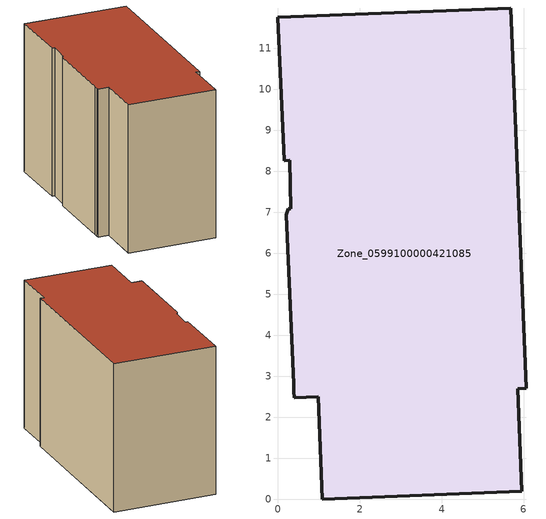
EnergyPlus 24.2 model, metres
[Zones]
Zone_0599100000421085
 floor ground (C_G): 0.4,2.47 0.39,2.63 0.38,2.8 0.21,6.94 0.26,7.08 0.31,7.08 0.29,8.26 0.15,8.26 0,11.75 5.69,11.98 6.06,2.7 5.85,2.69 5.95,0.2 1.09,0 0.99,2.5 z0
 wall outside (C_F): 6.06,2.7 5.69,11.98 0,11.75 0.15,8.26 0.29,8.26 0.31,7.08 0.26,7.08 0.21,6.94 0.38,2.8 0.39,2.63 0.4,2.47 0.99,2.5 1.09,0 5.95,0.2 5.85,2.69 6.06,2.7 z0:8.22
 roof outside (C_R): 0.39,2.63 0.4,2.47 0.99,2.5 1.09,0 5.95,0.2 5.85,2.69 6.06,2.7 5.69,11.98 0,11.75 0.15,8.26 0.29,8.26 0.31,7.08 0.26,7.08 0.21,6.94 0.38,2.8 z8.22
[BUILDING]
Pand.0599100000421085: North Axis=0; Terrain=City; Loads Convergence Tolerance Value=0.04; Temperature Convergence Tolerance Value=0.4; Solar Distribution=FullExterior; Maximum Number of Warmup Days=25; Minimum Number of Warmup Days=1
[Site:Location]
Rotterdam.The.Hague.AP_ZH_NLD Design_Conditions: Latitude=51.96; Longitude=4.45; Time Zone=1; Elevation=-4.5
[SITE:GROUNDTEMPERATURE:BUILDINGSURFACE]
18, 18, 18, 18, 18, 18, 18, 18, 18, 18, 18, 18
[MATERIAL] Thermal Absorptance=0.9; Solar Absorptance=0.7; Visible Absorptance=0.7
Name | Roughness | Thickness | Conductivity | Density | Specific Heat
G.TC.1992-2005 | MediumSmooth | 0.15 | 0.06 | 540 | 1210
F.TC.1992-2005 | Rough | 0.3 | 0.12 | 1920 | 840
R.TC.1992-2005 | MediumRough | 0.2 | 0.08 | 1500 | 1000
[CONSTRUCTION]
C_G: G.TC.1992-2005
C_F: F.TC.1992-2005
C_R: R.TC.1992-2005
[ZONE]
Zone_0599100000421085: Type=1; Multiplier=1; Ceiling Height=Autocalculate; Volume=Autocalculate; Floor Area=autocalculate; Part of Total Floor Area=Yes
[ZONEINFILTRATION:DESIGNFLOWRATE]
Infil_Zone_0599100000421085: Zone or ZoneList or Space or SpaceList=Zone_0599100000421085; Schedule=AlwaysOn; Design Flow Rate Calculation Method=Flow/Area; Flow Rate per Floor Area=0.0015; Constant Term Coefficient=1; Temperature Term Coefficient=0; Velocity Term Coefficient=0; Velocity Squared Term Coefficient=0
[HVACTEMPLATE:ZONE:IDEALLOADSAIRSYSTEM]
Zone_0599100000421085: Maximum Heating Supply Air Temperature=50; Minimum Cooling Supply Air Temperature=13; Maximum Heating Supply Air Humidity Ratio=0.0156; Minimum Cooling Supply Air Humidity Ratio=0.0077; Heating Limit=NoLimit; Cooling Limit=NoLimit; Dehumidification Control Type=ConstantSensibleHeatRatio; Cooling Sensible Heat Ratio=0.7; Dehumidification Setpoint=60; Humidification Control Type=None; Humidification Setpoint=30; Outdoor Air Method=None; Outdoor Air Flow Rate per Person=0.00944; Outdoor Air Flow Rate per Zone Floor Area=0; Outdoor Air Flow Rate per Zone=0; Demand Controlled Ventilation Type=None; Outdoor Air Economizer Type=NoEconomizer; Heat Recovery Type=None; Sensible Heat Recovery Effectiveness=0.7; Latent Heat Recovery Effectiveness=0.65
[ZONECONTROL:THERMOSTAT]
ThermostatControl_Zone_0599100000421085: Zone or ZoneList=Zone_0599100000421085; Control Type Schedule=DualSetpointControlType; Control 1=Thermostat_Zone_0599100000421085; Temperature Difference Between Cutout And Setpoint=0
[THERMOSTATSETPOINT:DUALSETPOINT]
Thermostat_Zone_0599100000421085: Heating Setpoint Temperature Schedule=HeatingSetpoint_Zone_0599100000421085; Cooling Setpoint Temperature Schedule=CoolingSetpoint_Zone_0599100000421085
[SCHEDULE:COMPACT]
HeatingSetpoint_Zone_0599100000421085: Through: 12/31, For: AllDays, Until: 24:00, 21
CoolingSetpoint_Zone_0599100000421085: Through: 12/31, For: AllDays, Until: 24:00, 24
DualSetpointControlType: Through: 12/31, For: AllDays, Until: 24:00, 4
AlwaysOn: Through: 12/31, For: AllDays, Until: 24:00, 1
